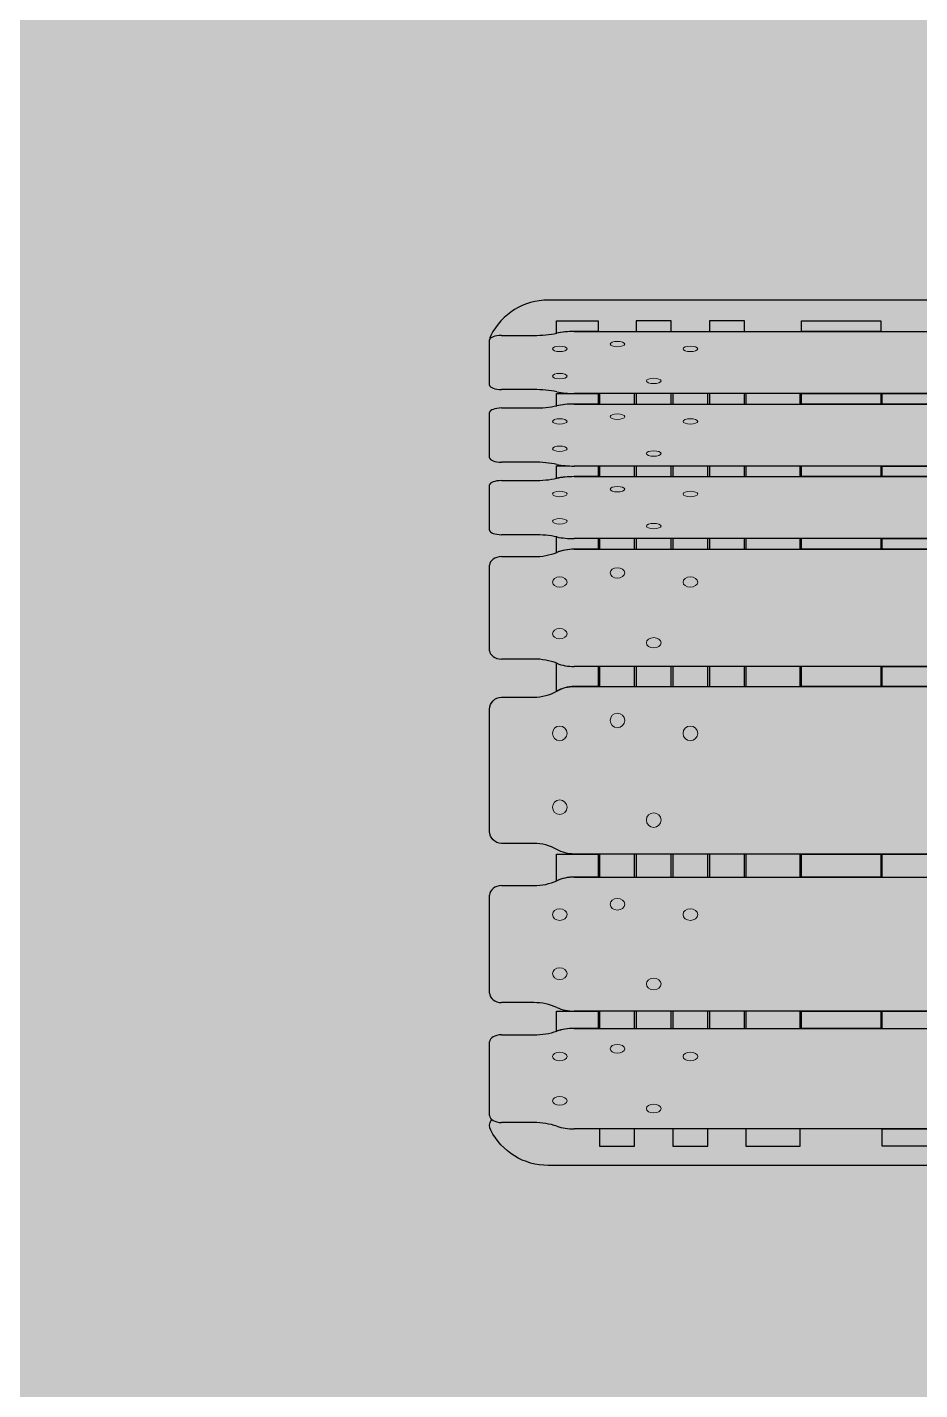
# Model space of a CAD drawing. Header units: millimetres. Extents: x -42064 to 85793, y -29289 to 164708.
# Drawn here: x -5677 to -3743, y -486 to 2466 of the extents above; entities that cross this region are included whole.
import ezdxf

# ---------------------------------------------------------------- set-up
doc = ezdxf.new("R2010")
doc.units = ezdxf.units.MM
doc.set_wipeout_variables(frame=1)
doc.layers.add('1', color=7, linetype='Continuous')
doc.layers.add('Техника. Кран MLC650 VPC', color=250, linetype='Continuous', true_color=0x333333)
doc.layers.add('Техника. Кран MLC650 VPC Штрих', color=7, linetype='Continuous', true_color=0xed4d1d)

# ---------------------------------------------------------------- blocks, each defined once
blk = doc.blocks.new('MLC650-20260207.071159')
at = {"color": 0, "linetype": 'ByBlock', "lineweight": -2, "transparency": 16777216}
blk.add_wipeout([(34.999999999999766, 148.74070069825552), (660.1327044771336, 148.74070069825552), (660.1327044771336, 148.74070069825552), (662.5814408856209, 148.43625070853113), (664.8810737392274, 147.5414386986057), (666.8915783982234, 146.11074976992506), (668.4905352380542, 144.2312985684165), (668.4905352380542, 144.23129856841638), (688.6987356510114, 113.47021880474506), (688.6987356510114, 113.47021880474506), (690.297692490842, 111.59076760323649), (692.3081971498381, 110.16007867455585), (694.6078300034445, 109.26526666463042), (697.0565664119317, 108.96081667490569), (697.0565664119317, 108.9608166749058), (739.642525180649, 108.9608166749058), (739.642525180649, 108.9608166749058), (750.5582047520047, 106.11499529121716), (758.6950307549093, 98.30200466976964), (761.9815748530663, 87.51083291952648), (759.5811667562443, 76.48863709378111), (759.5811667562443, 76.48863709378111), (759.5811667562443, 76.48863709378111), (737.7055576889068, 45.002045774601015), (708.0942042628444, 20.648084017940164), (672.9774272548954, 5.261086989864225), (635.0002147630188, -1.1368683772161603e-13), (635.0002147630188, -1.1368683772161603e-13), (-2.2737367544323206e-13, 0), (-635.0002147630192, -1.1368683772161603e-13), (-635.0002147630192, -1.1368683772161603e-13), (-672.9774272548958, 5.261086989864225), (-708.0942042628451, 20.648084017940505), (-737.7055576889073, 45.002045774601015), (-759.5811667562448, 76.48863709378111), (-759.5811667562448, 76.48863709378111), (-759.5811667562448, 76.48863709378111), (-761.9815748530667, 87.51083291952648), (-758.6950307549098, 98.30200466976964), (-750.5582047520052, 106.11499529121716), (-739.6425251806495, 108.9608166749058), (-697.0565664119322, 108.9608166749058), (-697.0565664119322, 108.9608166749058), (-694.607830003445, 109.26526666463053), (-692.3081971498385, 110.16007867455585), (-690.2976924908425, 111.59076760323649), (-688.6987356510118, 113.4702188047454), (-688.6987356510118, 113.47021880474506), (-668.4905352380547, 144.23129856841638), (-668.4905352380547, 144.23129856841638), (-666.8915783982238, 146.11074976992506), (-664.8810737392279, 147.5414386986057), (-662.5814408856213, 148.43625070853113), (-660.1327044771341, 148.74070069825552), (-660.1327044771341, 148.74070069825552), (-35.00000000000022, 148.74070069825552), (-25.000000000000224, 237.74070069825564), (24.99999999999977, 237.74070069825564)], dxfattribs=at)
at = {"layer": 'Техника. Кран MLC650 VPC Штрих', "true_color": 0xd6d6d6, "transparency": 16777216}
h = blk.add_hatch(color=254, dxfattribs=at)
h.dxf.hatch_style = 1
edge = h.paths.add_edge_path()
edge.add_line((25, 237.7407006982557), (35, 148.7407006982558))
edge.add_line((35, 148.7407006982558), (660.1327044771342, 148.7407006982558))
edge.add_arc((660.1327044771343, 138.7407006982557), 10.00000000000009, 33.30253431540791, 90.00000000000063, ccw=False)
edge.add_line((668.4905352380547, 144.2312985684165), (688.6987356510117, 113.4702188047451))
edge.add_arc((697.0565664119322, 118.9608166749059), 10.00000000000013, 213.3025343154074, 270)
edge.add_line((697.0565664119322, 108.9608166749058), (739.6425251806495, 108.9608166749058))
edge.add_arc((739.6425251806496, 86.60334185555497), 22.35747481935083, -26.89829634439701, 90.00000000000028, ccw=False)
edge.add_arc((635.0002147630191, 139.7000000000004), 139.7000000000006, 270.0000000000001, 333.0971329627052, ccw=False)
edge.add_line((635.0002147630194, -1.70530256582424e-13), (0, 0))
edge.add_line((0, 0), (-635.0002147630194, -1.70530256582424e-13))
edge.add_arc((-635.0002147630191, 139.7000000000004), 139.7000000000006, 206.9028670372948, 269.9999999999999, ccw=False)
edge.add_arc((-739.6425251806496, 86.60334185555497), 22.35747481935081, 89.99999999999972, 206.8982963443969, ccw=False)
edge.add_line((-739.6425251806495, 108.9608166749058), (-697.0565664119322, 108.9608166749058))
edge.add_arc((-697.0565664119322, 118.9608166749059), 10.00000000000009, 270, 326.6974656845926)
edge.add_line((-688.6987356510117, 113.4702188047451), (-668.4905352380547, 144.2312985684165))
edge.add_arc((-660.1327044771343, 138.7407006982557), 10.00000000000005, 89.99999999999932, 146.6974656845921, ccw=False)
edge.add_line((-660.1327044771342, 148.7407006982558), (-35, 148.7407006982558))
edge.add_line((-35, 148.7407006982558), (-25, 237.7407006982558))
edge.add_line((-25, 237.7407006982558), (25, 237.7407006982557))
at = {"color": 0, "linetype": 'ByBlock', "lineweight": -2, "transparency": 16777216}
blk.add_lwpolyline([(25, 237.7407006982557), (35, 148.7407006982558), (660.1327044771342, 148.7407006982558, -0.252562918647414), (668.4905352380547, 144.2312985684165), (688.6987356510117, 113.4702188047451, 0.2525629186474143), (697.0565664119322, 108.9608166749058), (739.6425251806495, 108.9608166749058, -0.5594441089961507), (759.5811667562448, 76.488637093781, -0.2824867565614208), (635.0002147630194, -1.70530256582424e-13), (0, 0), (-635.0002147630194, -1.70530256582424e-13, -0.2824867565614208), (-759.5811667562448, 76.488637093781, -0.5594441089961507), (-739.6425251806495, 108.9608166749058), (-697.0565664119322, 108.9608166749058, 0.2525629186474143), (-688.6987356510117, 113.4702188047451), (-668.4905352380547, 144.2312985684165, -0.252562918647414), (-660.1327044771342, 148.7407006982558), (-35, 148.7407006982558), (-25, 237.7407006982558)], format="xyb", close=True, dxfattribs=at)
for points in [[(-35, 148.7407006982558), (0, 148.7407006982558)], [(0, 148.7407006982558), (35, 148.7407006982558)]]:
    blk.add_lwpolyline(points, dxfattribs=at)
blk = doc.blocks.new('MLC650-20260207.065548')
at = {"color": 0, "linetype": 'ByBlock', "lineweight": -2, "transparency": 16777216}
blk.add_wipeout([(-132.57856750430074, -762), (-142.38883343570785, -759.8348483067523), (-150.70362850146057, -754.1962862104166), (-156.3448001708332, -745.883261388105), (-158.51303100713994, -736.0736755385298), (-158.51303100713994, -736.0736755385298), (-158.51303100713994, -666.112054444151), (-158.51303100713994, -666.112054444151), (-159.3511661745846, -653.088744743945), (-161.85174351712226, -640.2803030330896), (-165.973506699896, -627.8980522533842), (-171.64845189068, -616.1462837401776), (-171.64845189068, -616.1462837401779), (-171.64845189068, -616.1462837401779), (-175.90462495823476, -607.332365605229), (-178.9959307805151, -598.0456013472278), (-180.87136937865876, -588.4392028475222), (-181.5, -578.6716552734142), (-181.5, -578.6716552734142), (-181.5, 578.6716552732978), (-181.5, 578.6716552732978), (-180.87136937866444, 588.4392028474344), (-178.9959307805226, 598.0456013471694), (-175.90462495824045, 607.3323656052003), (-171.64845189068, 616.1462837401778), (-171.64845189068, 616.1462837401778), (-171.64845189068, 616.1462837401778), (-165.973506699896, 627.8980522533843), (-161.85174351712226, 640.2803030330897), (-159.3511661745846, 653.088744743945), (-158.51303100713994, 666.112054444151), (-158.51303100713994, 666.112054444151), (-158.51303100713994, 736.0736755385296), (-158.51303100713994, 736.0736755385296), (-156.3448001708332, 745.883261388105), (-150.70362850146057, 754.1962862104165), (-142.38883343570785, 759.8348483067521), (-132.57856750430074, 762), (-132.57856750430074, 762), (132.57856750430062, 762), (132.57856750430062, 762), (142.3888334357079, 759.8348483067521), (150.70362850146057, 754.1962862104165), (156.34480017083337, 745.883261388105), (158.51303100714, 736.0736755385296), (158.51303100714, 736.0736755385296), (158.51303100714, 666.112054444151), (158.51303100714, 666.112054444151), (159.35116617458465, 653.088744743945), (161.85174351712237, 640.2803030330897), (165.97350669989618, 627.8980522533843), (171.64845189067995, 616.1462837401778), (171.64845189068012, 616.1462837401778), (171.64845189068012, 616.1462837401778), (175.90462495824045, 607.3323656052003), (178.9959307805226, 598.0456013471694), (180.8713693786645, 588.4392028474344), (181.50000000000006, 578.6716552732978), (181.50000000000006, 578.6716552732978), (181.50000000000006, -578.6716552734142), (181.50000000000006, -578.6716552734142), (180.87136937865893, -588.4392028475222), (178.99593078051515, -598.0456013472278), (175.90462495823488, -607.332365605229), (171.64845189068012, -616.1462837401779), (171.64845189068012, -616.1462837401779), (165.97350669989618, -627.8980522533842), (161.85174351712237, -640.2803030330896), (159.35116617458465, -653.088744743945), (158.51303100714, -666.1120544441509), (158.51303100714, -666.112054444151), (158.51303100714, -736.0736755385298), (158.51303100714, -736.0736755385298), (156.34480017083337, -745.883261388105), (150.7036285014604, -754.1962862104166), (142.38883343570774, -759.8348483067523), (132.57856750430062, -762), (132.57856750430062, -762)], dxfattribs=at)
at = {"color": 0, "linetype": 'ByBlock', "lineweight": 5, "transparency": 16777216}
for centre in [(-80, 609.9999999999418), (80, 609.9999999999418), (108, 484.9999999999418), (-108, 406.4000000009546), (80, 326.9999999999418), (80, -327.0000000000582), (-108, -406.400000001071), (108, -485.0000000000582), (-80, -610.0000000000582), (80, -610.0000000000582)]:
    blk.add_circle(centre, 15.87500000000042, dxfattribs=at)
at = {"color": 0, "linetype": 'ByBlock', "lineweight": -2, "transparency": 16777216}
for points in [[(243.9500000004191, 617.2204650887288), (243.9500000004191, 527.0499999994645), (181.49999999999997, 527.0499999994645), (181.49999999999997, 578.6716552732978), (181.49999999999997, 578.6716552732978), (180.82929978914981, 588.7442186653005), (178.83721511913822, 598.6405801545677), (175.55848514869282, 608.1881610963378), (171.05028632346512, 617.2204650887288), (171.0502863234651, 617.2204650887288)], [(-243.476062009926, 524.0021240242057), (-243.476062009926, 447.8021240236702), (-181.50000000000003, 447.8021240236702), (-181.50000000000003, 524.0021240242057)], [(243.9500000004191, 368.2999999994645), (243.9500000004191, 444.5), (181.5, 444.5), (181.5, 368.2999999994645)], [(-243.476062009926, 365.2521240242058), (-243.476062009926, 289.0521240236703), (-181.50000000000003, 289.0521240236703), (-181.50000000000003, 365.2521240242058)], [(243.9500000004191, 209.5499999994645), (243.9500000004191, 285.75), (181.5, 285.75), (181.5, 209.5499999994645)], [(-243.476062009926, 206.50212402420584), (-243.476062009926, 88.9000000009546), (-181.50000000000003, 88.9000000009546), (-181.50000000000003, 206.50212402420584)], [(243.95000000041912, 85.85212402325129), (243.95000000041912, -85.85212402325122), (181.5, -85.85212402325122), (181.5, 85.85212402325129)], [(-243.476062009926, -206.50212402432234), (-243.476062009926, -88.90000000107108), (-181.50000000000003, -88.90000000107108), (-181.50000000000003, -206.50212402432234)], [(243.9500000004191, -209.5499999995809), (243.9500000004191, -285.7500000001164), (181.5, -285.7500000001164), (181.5, -209.5499999995809)], [(-243.476062009926, -365.25212402432237), (-243.476062009926, -289.0521240237868), (-181.50000000000003, -289.0521240237868), (-181.50000000000003, -365.25212402432237)], [(243.95000000041907, -368.2999999995809), (243.95000000041907, -444.5000000001164), (181.5, -444.5000000001164), (181.5, -368.2999999995809)], [(-243.476062009926, -524.0021240243223), (-243.476062009926, -447.80212402378675), (-181.50000000000009, -447.80212402378675), (-181.50000000000009, -524.0021240243223)], [(243.95000000041912, -617.2204650888453), (243.95000000041912, -527.0499999995809), (181.5, -527.0499999995809), (181.5, -578.6716552734144), (181.5, -578.6716552734144), (180.8292997891498, -588.7442186654171), (178.83721511913825, -598.6405801546844), (175.55848514869274, -608.1881610964543), (171.050286323465, -617.2204650888455), (171.05028632346506, -617.2204650888453)]]:
    blk.add_wipeout(points, dxfattribs=at)
at = {"layer": 'Техника. Кран MLC650 VPC Штрих', "true_color": 0xd6d6d6, "transparency": 16777216}
h = blk.add_hatch(color=254, dxfattribs=at)
h.dxf.hatch_style = 1
edge = h.paths.add_edge_path()
edge.add_arc((-131.8345686436406, -735.3213027956726), 26.68906927610718, 181.6153989469193, 268.40258507276866, ccw=False)
edge.add_line((-158.5130310071399, -736.0736755385296), (-158.5130310071399, -666.112054444151))
edge.add_arc((-260.1130310061939, -666.112054440956), 101.599999999054, 359.9999999981982, 389.4582407007075)
edge.add_arc((-105.2975192721211, -578.6713346430407), 76.20248072855345, 180.0002410783351, 209.4577235127148, ccw=False)
edge.add_line((-181.5, -578.6716552734142), (-181.5, 578.6716552732978))
edge.add_arc((-105.2975192718996, 578.6713346429825), 76.20248072877492, 150.542276487329, 179.9997589217087, ccw=False)
edge.add_arc((-260.1130310061939, 666.112054440956), 101.599999999054, 330.5417592992925, 360.0000000018018)
edge.add_line((-158.5130310071399, 666.112054444151), (-158.5130310071399, 736.0736755385296))
edge.add_arc((-131.8345686436406, 735.3213027956726), 26.68906927610714, 91.59741492723128, 178.3846010530807, ccw=False)
edge.add_line((-132.5785675043007, 762), (132.5785675043007, 762))
edge.add_arc((131.8345686436406, 735.3213027956726), 26.68906927610718, 1.6153989469191856, 88.40258507276872, ccw=False)
edge.add_line((158.5130310071399, 736.0736755385296), (158.5130310071399, 666.112054444151))
edge.add_arc((260.1130310061939, 666.112054440956), 101.599999999054, 179.9999999981982, 209.4582407007075)
edge.add_arc((105.2975192718996, 578.6713346429825), 76.20248072877489, 0.00024107829131025937, 29.45772351267101, ccw=False)
edge.add_line((181.5, 578.6716552732978), (181.5, -578.6716552734142))
edge.add_arc((105.2975192721211, -578.6713346430407), 76.20248072855348, 330.5422764872852, 359.9997589216649, ccw=False)
edge.add_arc((260.1130310061939, -666.112054440956), 101.599999999054, 150.5417592992925, 180.0000000018018)
edge.add_line((158.5130310071399, -666.112054444151), (158.5130310071399, -736.0736755385296))
edge.add_arc((131.8345686436406, -735.3213027956726), 26.68906927610714, 271.59741492723134, 358.3846010530807, ccw=False)
edge.add_line((132.5785675043007, -762), (-132.5785675043007, -762))
at = {"layer": 'Техника. Кран MLC650 VPC Штрих', "transparency": 16777216}
h = blk.add_hatch(color=256, dxfattribs=at)
h.dxf.hatch_style = 1
h.set_gradient(color1=(173, 173, 173), color2=(214, 214, 214), rotation=270, tint=1, name='CURVED')
edge = h.paths.add_edge_path()
edge.add_line((171.0502863234651, 617.2204650887288), (243.9500000004191, 617.2204650887288))
edge.add_line((243.9500000004191, 617.2204650887288), (243.9500000004191, 527.0499999994645))
edge.add_line((243.9500000004191, 527.0499999994645), (181.5, 527.0499999994645))
edge.add_line((181.5, 527.0499999994645), (181.5, 578.6716552732978))
edge.add_arc((105.0557399016513, 578.6400848254885), 76.44426661743287, 0.02366238239003607, 30.31053584578099)
h = blk.add_hatch(color=256, dxfattribs=at)
h.dxf.hatch_style = 1
h.set_gradient(color1=(173, 173, 173), color2=(214, 214, 214), rotation=90.00000000000003, tint=1, name='CURVED')
h.paths.add_polyline_path([(-181.5, 524.0021240242058), (-243.476062009926, 524.0021240242058), (-243.476062009926, 447.8021240236703), (-181.5, 447.8021240236703)])
h = blk.add_hatch(color=256, dxfattribs=at)
h.dxf.hatch_style = 1
h.set_gradient(color1=(173, 173, 173), color2=(214, 214, 214), rotation=270, tint=1, name='CURVED')
h.paths.add_polyline_path([(181.5, 368.2999999994645), (243.9500000004191, 368.2999999994645), (243.9500000004191, 444.5), (181.5, 444.5)])
h = blk.add_hatch(color=256, dxfattribs=at)
h.dxf.hatch_style = 1
h.set_gradient(color1=(173, 173, 173), color2=(214, 214, 214), rotation=90.00000000000003, tint=1, name='CURVED')
h.paths.add_polyline_path([(-181.5, 365.2521240242058), (-243.476062009926, 365.2521240242058), (-243.476062009926, 289.0521240236703), (-181.5, 289.0521240236703)])
h = blk.add_hatch(color=256, dxfattribs=at)
h.dxf.hatch_style = 1
h.set_gradient(color1=(173, 173, 173), color2=(214, 214, 214), rotation=270, tint=1, name='CURVED')
h.paths.add_polyline_path([(181.5, 209.5499999994645), (243.9500000004191, 209.5499999994645), (243.9500000004191, 285.75), (181.5, 285.75)])
h = blk.add_hatch(color=256, dxfattribs=at)
h.dxf.hatch_style = 1
h.set_gradient(color1=(173, 173, 173), color2=(214, 214, 214), rotation=90.00000000000003, tint=1, name='CURVED')
h.paths.add_polyline_path([(-181.5, 206.5021240242058), (-243.476062009926, 206.5021240242058), (-243.476062009926, 88.9000000009546), (-181.5, 88.9000000009546)])
h = blk.add_hatch(color=256, dxfattribs=at)
h.dxf.hatch_style = 1
h.set_gradient(color1=(173, 173, 173), color2=(214, 214, 214), rotation=270, tint=1, name='CURVED')
h.paths.add_polyline_path([(181.5, 85.85212402325124), (243.9500000004191, 85.85212402325124), (243.9500000004191, -85.85212402325124), (181.5, -85.85212402325124)])
h = blk.add_hatch(color=256, dxfattribs=at)
h.dxf.hatch_style = 1
h.set_gradient(color1=(173, 173, 173), color2=(214, 214, 214), rotation=90.00000000000003, tint=1, name='CURVED')
h.paths.add_polyline_path([(-181.5, -206.5021240243223), (-243.476062009926, -206.5021240243223), (-243.476062009926, -88.90000000107102), (-181.5, -88.90000000107102)])
h = blk.add_hatch(color=256, dxfattribs=at)
h.dxf.hatch_style = 1
h.set_gradient(color1=(173, 173, 173), color2=(214, 214, 214), rotation=270, tint=1, name='CURVED')
h.paths.add_polyline_path([(181.5, -209.5499999995809), (243.9500000004191, -209.5499999995809), (243.9500000004191, -285.7500000001164), (181.5, -285.7500000001164)])
h = blk.add_hatch(color=256, dxfattribs=at)
h.dxf.hatch_style = 1
h.set_gradient(color1=(173, 173, 173), color2=(214, 214, 214), rotation=90.00000000000003, tint=1, name='CURVED')
h.paths.add_polyline_path([(-181.5, -365.2521240243223), (-243.476062009926, -365.2521240243223), (-243.476062009926, -289.0521240237867), (-181.5, -289.0521240237867)])
h = blk.add_hatch(color=256, dxfattribs=at)
h.dxf.hatch_style = 1
h.set_gradient(color1=(173, 173, 173), color2=(214, 214, 214), rotation=270, tint=1, name='CURVED')
h.paths.add_polyline_path([(181.5, -368.2999999995809), (243.9500000004191, -368.2999999995809), (243.9500000004191, -444.5000000001164), (181.5, -444.5000000001164)])
h = blk.add_hatch(color=256, dxfattribs=at)
h.dxf.hatch_style = 1
h.set_gradient(color1=(173, 173, 173), color2=(214, 214, 214), rotation=90.00000000000003, tint=1, name='CURVED')
h.paths.add_polyline_path([(-181.5, -524.0021240243223), (-243.476062009926, -524.0021240243223), (-243.476062009926, -447.8021240237867), (-181.5, -447.8021240237867)])
h = blk.add_hatch(color=256, dxfattribs=at)
h.dxf.hatch_style = 1
h.set_gradient(color1=(173, 173, 173), color2=(214, 214, 214), rotation=270, tint=1, name='CURVED')
edge = h.paths.add_edge_path()
edge.add_line((171.0502863234651, -617.2204650888452), (243.9500000004191, -617.2204650888452))
edge.add_line((243.9500000004191, -617.2204650888452), (243.9500000004191, -527.0499999995809))
edge.add_line((243.9500000004191, -527.0499999995809), (181.5, -527.0499999995809))
edge.add_line((181.5, -527.0499999995809), (181.5, -578.6716552734142))
edge.add_arc((105.0557399016513, -578.640084825605), 76.44426661743287, 329.689464154219, 359.97633761761, ccw=False)
at = {"color": 0, "linetype": 'ByBlock', "lineweight": -2, "transparency": 16777216}
for points in [[(-132.5785675043007, -762, -0.3978835683712395), (-158.5130310071399, -736.0736755385296), (-158.5130310071399, -666.112054444151, 0.1292483989056463), (-171.64845189068, -616.1462837401778, -0.1292450350680811), (-181.5, -578.6716552734142), (-181.5, 578.6716552732978, -0.1292450350680811), (-171.64845189068, 616.1462837401778, 0.1292483989056463), (-158.5130310071399, 666.112054444151), (-158.5130310071399, 736.0736755385296, -0.3978835683712395), (-132.5785675043007, 762), (132.5785675043007, 762, -0.3978835683712395), (158.5130310071399, 736.0736755385296), (158.5130310071399, 666.112054444151, 0.1292483989056463), (171.64845189068, 616.1462837401778, -0.1292450350680811), (181.5, 578.6716552732978), (181.5, -578.6716552734142, -0.1292450350680811), (171.64845189068, -616.1462837401778, 0.1292483989056463), (158.5130310071399, -666.112054444151), (158.5130310071399, -736.0736755385296, -0.3978835683712395), (132.5785675043007, -762)], [(171.0502863234651, 617.2204650887288), (243.9500000004191, 617.2204650887288), (243.9500000004191, 527.0499999994645), (181.5, 527.0499999994645), (181.5, 578.6716552732978, 0.1329261250696304)], [(171.0502863234651, -617.2204650888452), (243.9500000004191, -617.2204650888452), (243.9500000004191, -527.0499999995809), (181.5, -527.0499999995809), (181.5, -578.6716552734142, -0.1329261250696304)]]:
    blk.add_lwpolyline(points, format="xyb", close=True, dxfattribs=at)
for points in [[(-181.5, 524.0021240242058), (-243.476062009926, 524.0021240242058), (-243.476062009926, 447.8021240236703), (-181.5, 447.8021240236703)], [(181.5, 368.2999999994645), (243.9500000004191, 368.2999999994645), (243.9500000004191, 444.5), (181.5, 444.5)], [(-181.5, 365.2521240242058), (-243.476062009926, 365.2521240242058), (-243.476062009926, 289.0521240236703), (-181.5, 289.0521240236703)], [(181.5, 209.5499999994645), (243.9500000004191, 209.5499999994645), (243.9500000004191, 285.75), (181.5, 285.75)], [(-181.5, 206.5021240242058), (-243.476062009926, 206.5021240242058), (-243.476062009926, 88.9000000009546), (-181.5, 88.9000000009546)], [(181.5, 85.85212402325124), (243.9500000004191, 85.85212402325124), (243.9500000004191, -85.85212402325124), (181.5, -85.85212402325124)], [(-181.5, -206.5021240243223), (-243.476062009926, -206.5021240243223), (-243.476062009926, -88.90000000107102), (-181.5, -88.90000000107102)], [(181.5, -209.5499999995809), (243.9500000004191, -209.5499999995809), (243.9500000004191, -285.7500000001164), (181.5, -285.7500000001164)], [(-181.5, -365.2521240243223), (-243.476062009926, -365.2521240243223), (-243.476062009926, -289.0521240237867), (-181.5, -289.0521240237867)], [(181.5, -368.2999999995809), (243.9500000004191, -368.2999999995809), (243.9500000004191, -444.5000000001164), (181.5, -444.5000000001164)], [(-181.5, -524.0021240243223), (-243.476062009926, -524.0021240243223), (-243.476062009926, -447.8021240237867), (-181.5, -447.8021240237867)]]:
    blk.add_lwpolyline(points, close=True, dxfattribs=at)
blk = doc.blocks.new('MLC650-20260207.072957')
at = {"color": 0, "linetype": 'ByBlock', "lineweight": -2, "transparency": 16777216, "xscale": -1, "rotation": 180}
blk.add_blockref('MLC650-20260207.071159', (0, 1875), dxfattribs=at)
at = {"color": 0, "linetype": 'ByBlock', "lineweight": -2, "transparency": 16777216, "rotation": 90}
blk.add_blockref('MLC650-20260207.065548', (0, 856.2993661577284), dxfattribs=at)
at = {"color": 0, "linetype": 'ByBlock', "lineweight": -2, "transparency": 16777216}
blk.add_blockref('MLC650-20260207.071159', (0, 0), dxfattribs=at)
at = {"color": 0, "linetype": 'ByBlock', "lineweight": -2, "transparency": 16777216, "rotation": 90}
for p, xscale in [((0, 1208.232609564678), 0.7), ((0, 479.6393661573939), 0.8)]:
    blk.add_blockref('MLC650-20260207.065548', p, dxfattribs=dict(at, xscale=xscale))
for p, xscale in [((0, 1425.368752508351), 0.37), ((0, 188.0693661571431), 0.6)]:
    blk.add_blockref('MLC650-20260207.065548', p, dxfattribs=dict(at, xscale=xscale))
at = {"color": 0, "linetype": 'ByBlock', "lineweight": -2, "transparency": 16777216, "xscale": 0.37, "rotation": 90}
blk.add_blockref('MLC650-20260207.065548', (0, 1582.609895452023), dxfattribs=at)
blk.add_blockref('MLC650-20260207.065548', (0, 1739.851038395695), dxfattribs=at)
blk = doc.blocks.new('*U326')
at = {"color": 0, "linetype": 'ByBlock', "lineweight": -2, "transparency": 16777216}
blk.add_blockref('MLC650-20260207.072957', (-3913, 0), dxfattribs=at)

msp = doc.modelspace()

# ---------------------------------------------------------------- hatches: boundary and pattern name
at = {"layer": '1', "lineweight": 35, "true_color": 0xfff1c8, "transparency": 33554687}
h = msp.add_hatch(color=254, dxfattribs=at)
h.dxf.hatch_style = 1
h.paths.add_polyline_path([(85793.12420680346, -29289.36480978603), (-42063.6655771996, -29289.36480978603), (-42063.6655771996, 164708.3676999946), (85793.12420680346, 164708.3676999946)])

# ---------------------------------------------------------------- next in the draw order: block references
at = {"layer": 'Техника. Кран MLC650 VPC', "transparency": 16777216}
msp.add_blockref('*U326', (0, 0), dxfattribs=at)

doc.saveas('drawing.dxf')
